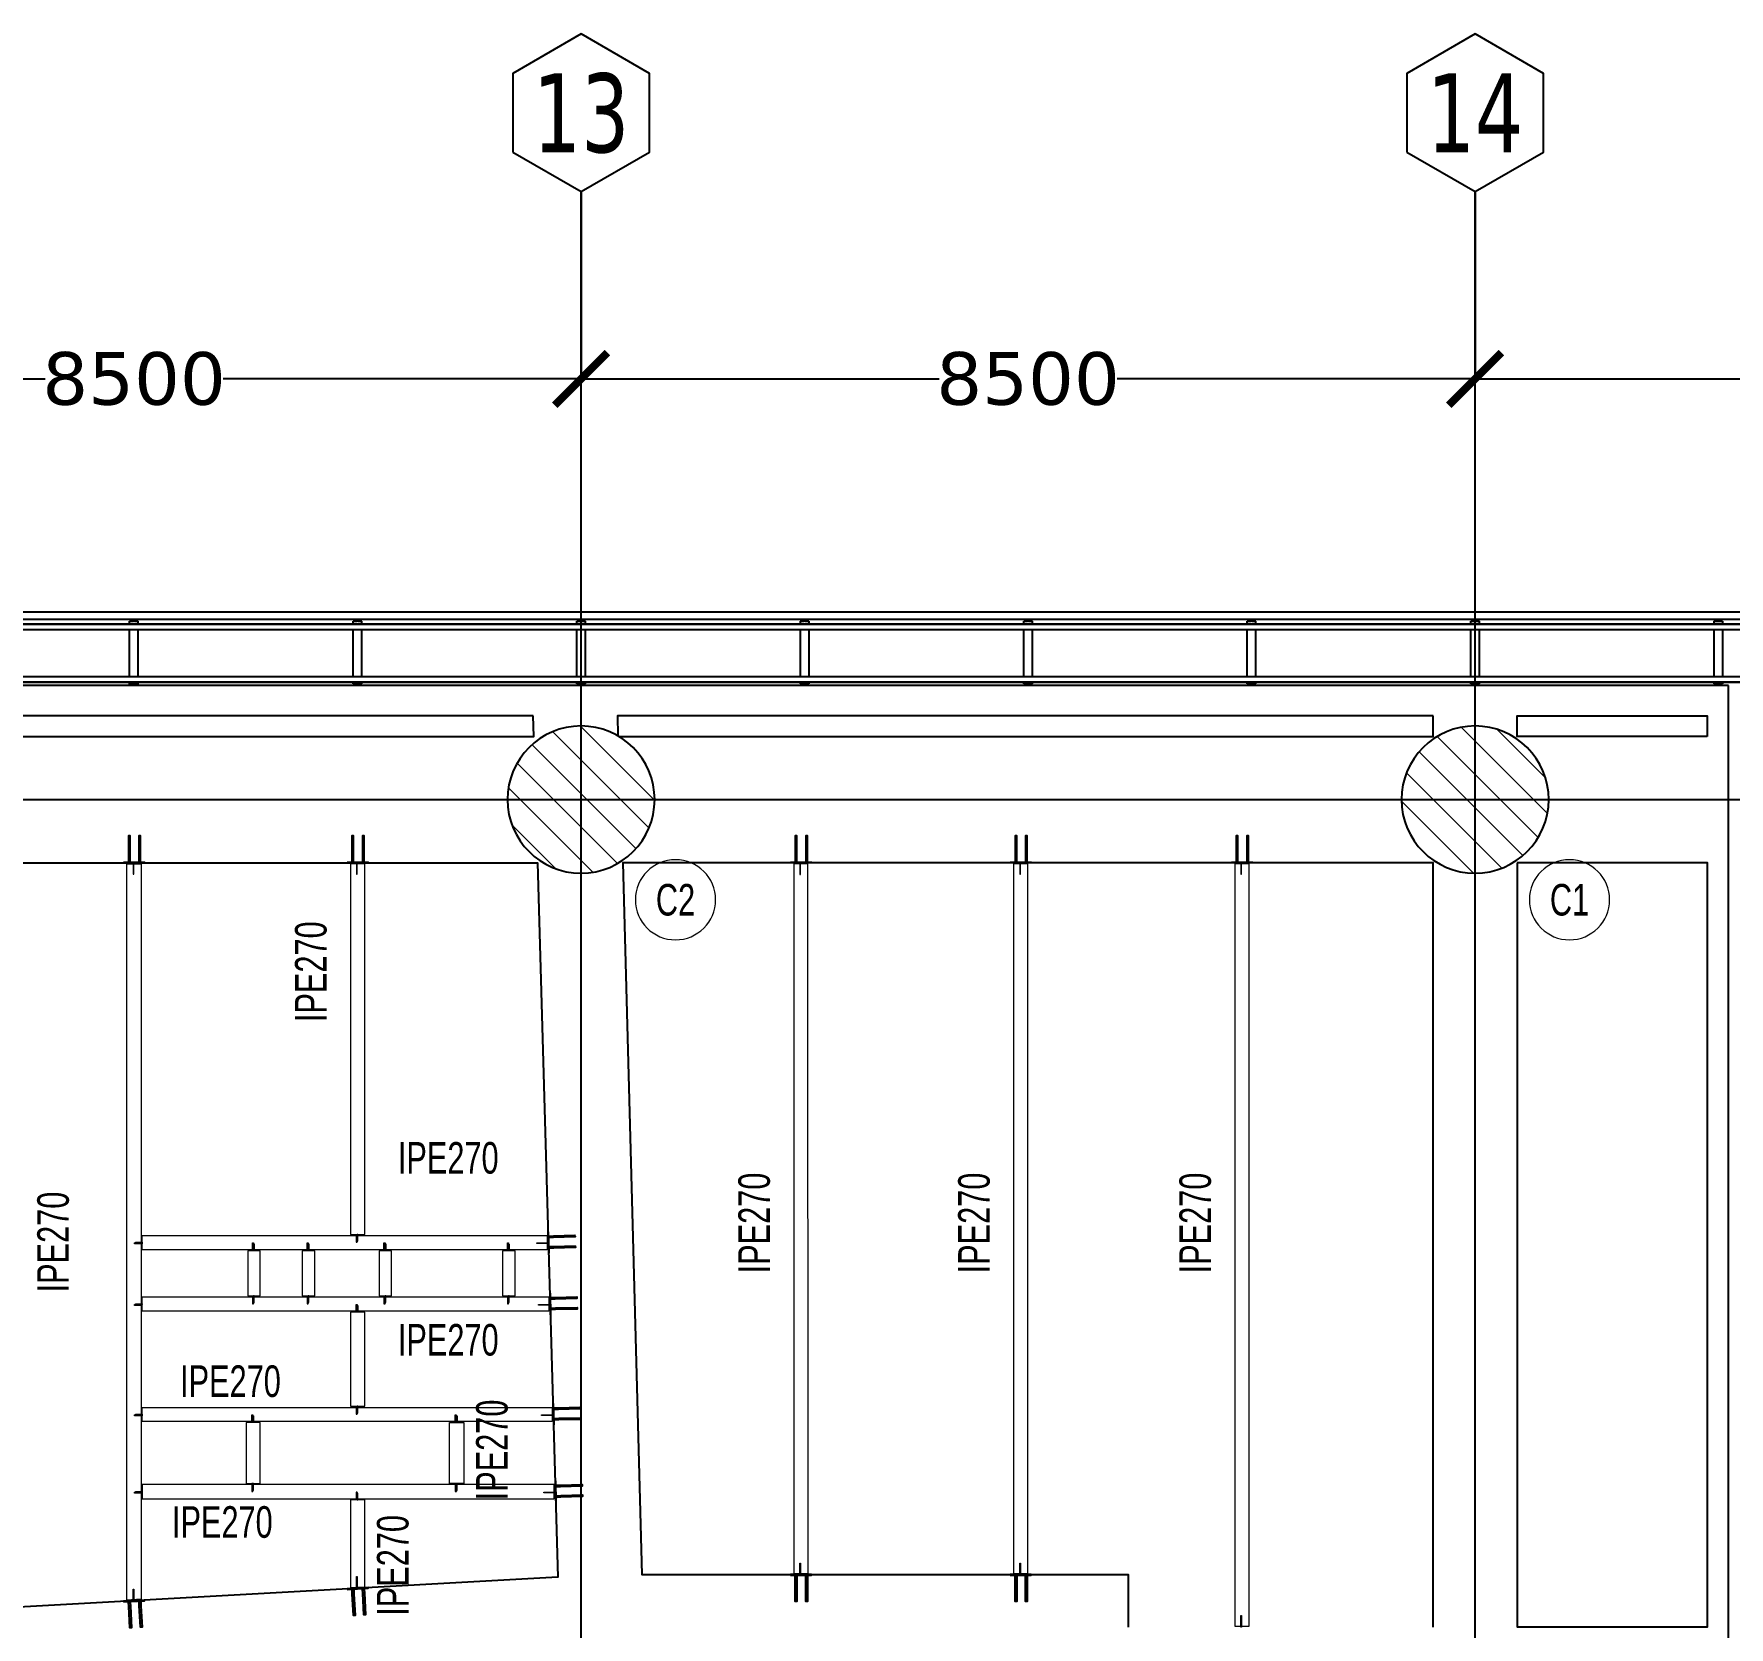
# Model space of a CAD drawing. Header units: millimetres. Extents: x -6598 to 74598, y -11659 to 33736.
# Drawn here: x 45798 to 61915, y 17631 to 32781 of the extents above; entities that cross this region are included whole.
import ezdxf
from ezdxf.enums import TextEntityAlignment as Align

# ---------------------------------------------------------------- set-up
doc = ezdxf.new("R2010")
doc.units = ezdxf.units.MM
for name, color, linetype, lineweight in [('0-1', 250, 'Continuous', 5), ('E_B_PLACA-1', 10, 'Continuous', 25), ('E_B_PLACA-2', 31, 'Continuous', 25), ('E_COLUMNAS', 1, 'Continuous', 18), ('E_COLUMNAS-2', 1, 'Continuous', 25), ('E_COLUMNAS-3', 1, 'Continuous', 35), ('E_TEXTO', 3, 'Continuous', 9), ('E_VIGAS-1', 31, 'Continuous', 25), ('E_VIGAS-2', 10, 'Continuous', 25), ('HCB-VIGAS', 4, 'Continuous', 15)]:
    doc.layers.add(name, color=color, linetype=linetype, lineweight=lineweight)
for name, color, linetype in [('COTAS', 8, 'Continuous'), ('HCB-EJES', 1, 'Continuous'), ('HCB-PLATINAS', 5, 'Continuous'), ('HCB-ROTULOS', 2, 'Continuous')]:
    doc.layers.add(name, color=color, linetype=linetype)
doc.styles.add('Arial Narrow', font='', dxfattribs={"width": 0.85, "height": 0.3})
doc.styles.add('Arial Narrow_1', font='', dxfattribs={"width": 0.85, "height": 0.3})
doc.styles.add('ROMANT', font='romant.shx', dxfattribs={"width": 0.8})
doc.styles.add('VERDANA', font='verdana.ttf')
doc.styles.get('Arial Narrow').set_extended_font_data('Arial Narrow')
doc.styles.get('Arial Narrow_1').set_extended_font_data('Arial Narrow')
doc.dimstyles.new('1.125', dxfattribs={"dimscale": 0, "dimtxt": 500, "dimasz": 500, "dimexe": 4, "dimexo": 4, "dimgap": 15, "dimtad": 0, "dimdec": 0, "dimzin": 4, "dimdsep": 46, "dimtxsty": 'ROMANT', "dimblk": 'ARCHTICK', "dimcen": -10, "dimclrd": 256, "dimclrt": 3, "dimadec": 0, "dimazin": 0, "dimtfac": 1, "dimtdec": 0, "dimtix": 1, "dimtmove": 0, "dimatfit": 0, "dimldrblk": 'OBLIQUE', "dimfxl": 0.05, "dimtolj": 1, "dimtzin": 0, "dimarcsym": 0})

# ---------------------------------------------------------------- blocks, each defined once
blk = doc.blocks.new('EST_SFM_VIGA-METALICA-SECCION-C - EST_SFM_VIGA-METALICA-UPN160-1606674-_34_00m_N_E_-NIVEL-9 DOC')
at = {"layer": 'E_VIGAS-1'}
for p, q in [((30.113, 0.018), (-30.274, 0.018)), ((-30.269, -0.047), (30.107, -0.047))]:
    blk.add_line(p, q, dxfattribs=at)
blk = doc.blocks.new('EST_SFM_VIGA-METALICA-SECCION-C - EST_SFM_VIGA-METALICA-UPN100-1526554-_34_00m_N_E_-NIVEL-9 DOC')
at = {"layer": 'E_VIGAS-2'}
for p, q in [((34.942, 0.018), (-34.929, 0.018)), ((-34.929, -0.032), (34.942, -0.032))]:
    blk.add_line(p, q, dxfattribs=at)
blk = doc.blocks.new('EST_SFM_VIGA-METALICA-SECCION-C - EST_SFM_VIGA-METALICA-UPN100-1526616-_34_00m_N_E_-NIVEL-9 DOC')
at = {"layer": 'E_VIGAS-2'}
for p, q in [((34.044, 0.032), (-34.827, 0.032)), ((-34.827, -0.018), (34.044, -0.018))]:
    blk.add_line(p, q, dxfattribs=at)
blk = doc.blocks.new('DCTIB_CNI_EST_MOD-1A-FAC_0001_rvt-1-_34_00m_N_E_-NIVEL-9 DOC')
at = {"layer": 'E_B_PLACA-1'}
for p, q in [((-75.147, 167.83), (-5.177, 167.83)), ((-5.727, 167.28), (-74.597, 167.28))]:
    blk.add_line(p, q, dxfattribs=at)
at = {"layer": 'E_B_PLACA-2'}
for p, q in [((-5.177, 167.83), (-75.147, 167.83)), ((-74.597, 167.28), (-5.727, 167.28))]:
    blk.add_line(p, q, dxfattribs=at)
at = {"layer": 'E_VIGAS-1'}
for p, q in [((-27.454, 167.859), (-27.426, 167.859)), ((-27.454, 167.858), (-27.454, 167.859)), ((-27.372, 167.858), (-27.454, 167.858)), ((-27.454, 167.83), (-27.454, 167.858)), ((-27.415, 167.864), (-27.415, 167.878)), ((-27.415, 167.859), (-27.415, 167.864)), ((-27.41, 167.878), (-27.41, 167.864)), ((-27.41, 167.864), (-27.41, 167.859)), ((-27.399, 167.859), (-27.372, 167.859)), ((-27.372, 167.859), (-27.372, 167.858)), ((-27.372, 167.83), (-27.372, 167.858)), ((-25.328, 167.859), (-25.3, 167.859)), ((-25.328, 167.858), (-25.328, 167.859)), ((-25.246, 167.858), (-25.328, 167.858)), ((-25.328, 167.83), (-25.328, 167.858)), ((-25.29, 167.864), (-25.29, 167.878)), ((-25.29, 167.859), (-25.29, 167.864)), ((-25.285, 167.878), (-25.285, 167.864)), ((-25.285, 167.864), (-25.285, 167.859)), ((-25.274, 167.859), (-25.246, 167.859)), ((-25.246, 167.859), (-25.246, 167.858)), ((-25.246, 167.83), (-25.246, 167.858)), ((-23.203, 167.859), (-23.175, 167.859)), ((-23.203, 167.858), (-23.203, 167.859)), ((-23.121, 167.858), (-23.203, 167.858)), ((-23.203, 167.83), (-23.203, 167.858)), ((-23.164, 167.864), (-23.164, 167.878)), ((-23.164, 167.859), (-23.164, 167.864)), ((-23.159, 167.878), (-23.159, 167.864)), ((-23.159, 167.864), (-23.159, 167.859)), ((-23.149, 167.859), (-23.121, 167.859)), ((-23.121, 167.859), (-23.121, 167.858)), ((-23.121, 167.83), (-23.121, 167.858)), ((-21.078, 167.858), (-21.078, 167.859)), ((-21.078, 167.859), (-21.05, 167.859)), ((-20.996, 167.858), (-21.078, 167.858)), ((-21.078, 167.858), (-21.078, 167.83)), ((-21.04, 167.864), (-21.04, 167.878)), ((-21.04, 167.859), (-21.04, 167.864)), ((-21.035, 167.878), (-21.035, 167.864)), ((-21.035, 167.864), (-21.035, 167.859)), ((-21.024, 167.859), (-20.996, 167.859)), ((-20.996, 167.859), (-20.996, 167.858)), ((-20.996, 167.858), (-20.996, 167.83)), ((-18.953, 167.859), (-18.925, 167.859)), ((-18.953, 167.858), (-18.953, 167.859)), ((-18.871, 167.858), (-18.953, 167.858)), ((-18.953, 167.83), (-18.953, 167.858)), ((-18.915, 167.864), (-18.915, 167.878)), ((-18.915, 167.859), (-18.915, 167.864)), ((-18.91, 167.878), (-18.91, 167.864)), ((-18.91, 167.864), (-18.91, 167.859)), ((-18.899, 167.859), (-18.871, 167.859)), ((-18.871, 167.859), (-18.871, 167.858)), ((-18.871, 167.83), (-18.871, 167.858)), ((-16.828, 167.859), (-16.8, 167.859)), ((-16.828, 167.858), (-16.828, 167.859)), ((-16.746, 167.858), (-16.828, 167.858)), ((-16.828, 167.83), (-16.828, 167.858)), ((-16.79, 167.864), (-16.79, 167.878)), ((-16.79, 167.859), (-16.79, 167.864)), ((-16.785, 167.878), (-16.785, 167.864)), ((-16.785, 167.864), (-16.785, 167.859)), ((-16.774, 167.859), (-16.746, 167.859)), ((-16.746, 167.859), (-16.746, 167.858)), ((-16.746, 167.83), (-16.746, 167.858)), ((-14.703, 167.859), (-14.675, 167.859)), ((-14.703, 167.858), (-14.703, 167.859)), ((-14.703, 167.858), (-14.621, 167.858)), ((-14.621, 167.858), (-14.703, 167.858)), ((-14.703, 167.83), (-14.703, 167.858)), ((-14.665, 167.864), (-14.665, 167.878)), ((-14.665, 167.859), (-14.665, 167.864)), ((-14.66, 167.878), (-14.66, 167.864)), ((-14.66, 167.864), (-14.66, 167.859)), ((-14.649, 167.859), (-14.621, 167.859)), ((-14.621, 167.859), (-14.621, 167.858)), ((-14.621, 167.83), (-14.621, 167.858)), ((-12.393, 167.858), (-12.393, 167.859)), ((-12.393, 167.859), (-12.365, 167.859)), ((-12.393, 167.858), (-12.311, 167.858)), ((-12.311, 167.858), (-12.393, 167.858)), ((-12.393, 167.858), (-12.393, 167.83)), ((-12.355, 167.864), (-12.355, 167.878)), ((-12.355, 167.859), (-12.355, 167.864)), ((-12.35, 167.878), (-12.35, 167.864)), ((-12.35, 167.864), (-12.35, 167.859)), ((-12.339, 167.859), (-12.311, 167.859)), ((-12.311, 167.859), (-12.311, 167.858)), ((-12.311, 167.858), (-12.311, 167.83)), ((-27.454, 167.26), (-27.454, 167.28)), ((-27.372, 167.26), (-27.454, 167.26)), ((-27.372, 167.26), (-27.372, 167.28)), ((-25.328, 167.263), (-25.328, 167.28)), ((-25.246, 167.263), (-25.328, 167.263)), ((-25.246, 167.263), (-25.246, 167.28)), ((-23.203, 167.263), (-23.203, 167.28)), ((-23.121, 167.263), (-23.203, 167.263)), ((-23.121, 167.263), (-23.121, 167.28)), ((-21.078, 167.28), (-21.078, 167.263)), ((-20.996, 167.263), (-21.078, 167.263)), ((-20.996, 167.28), (-20.996, 167.263)), ((-18.953, 167.263), (-18.953, 167.28)), ((-18.871, 167.263), (-18.953, 167.263)), ((-18.871, 167.263), (-18.871, 167.28)), ((-16.828, 167.263), (-16.828, 167.28)), ((-16.746, 167.263), (-16.828, 167.263)), ((-16.746, 167.263), (-16.746, 167.28)), ((-14.703, 167.263), (-14.703, 167.28)), ((-14.621, 167.263), (-14.703, 167.263)), ((-14.621, 167.263), (-14.621, 167.28)), ((-12.393, 167.28), (-12.393, 167.263)), ((-12.311, 167.263), (-12.393, 167.263)), ((-12.311, 167.28), (-12.311, 167.263))]:
    blk.add_line(p, q, dxfattribs=at)
for points, knots in [([(-27.415, 167.864), (-27.415, 167.863), (-27.415, 167.862), (-27.417, 167.86), (-27.419, 167.86), (-27.42, 167.859), (-27.421, 167.859), (-27.423, 167.859), (-27.424, 167.859), (-27.426, 167.859)], [0, 0, 0, 0, 0.285714, 0.428571, 0.571429, 0.678571, 0.732143, 0.785714, 1, 1, 1, 1]), ([(-27.426, 167.859), (-27.425, 167.859), (-27.423, 167.859), (-27.421, 167.859), (-27.419, 167.86), (-27.417, 167.86), (-27.415, 167.862), (-27.415, 167.863), (-27.415, 167.864)], [0, 0, 0, 0, 0.142857, 0.285714, 0.428571, 0.571429, 0.785714, 1, 1, 1, 1]), ([(-27.41, 167.864), (-27.41, 167.863), (-27.41, 167.862), (-27.408, 167.86), (-27.407, 167.86), (-27.405, 167.859), (-27.404, 167.859), (-27.402, 167.859), (-27.401, 167.859), (-27.399, 167.859)], [0, 0, 0, 0, 0.285714, 0.428571, 0.571429, 0.678571, 0.732143, 0.785714, 1, 1, 1, 1]), ([(-27.399, 167.859), (-27.4, 167.859), (-27.402, 167.859), (-27.404, 167.859), (-27.406, 167.86), (-27.408, 167.86), (-27.41, 167.862), (-27.41, 167.863), (-27.41, 167.864)], [0, 0, 0, 0, 0.142857, 0.285714, 0.428571, 0.571429, 0.785714, 1, 1, 1, 1]), ([(-25.29, 167.864), (-25.29, 167.863), (-25.29, 167.862), (-25.292, 167.86), (-25.293, 167.86), (-25.295, 167.859), (-25.296, 167.859), (-25.297, 167.859), (-25.299, 167.859), (-25.3, 167.859)], [0, 0, 0, 0, 0.285714, 0.428571, 0.571429, 0.678571, 0.732143, 0.785714, 1, 1, 1, 1]), ([(-25.3, 167.859), (-25.299, 167.859), (-25.298, 167.859), (-25.295, 167.859), (-25.293, 167.86), (-25.291, 167.86), (-25.29, 167.862), (-25.29, 167.863), (-25.29, 167.864)], [0, 0, 0, 0, 0.142857, 0.285714, 0.428571, 0.571429, 0.785714, 1, 1, 1, 1]), ([(-25.285, 167.864), (-25.285, 167.863), (-25.284, 167.862), (-25.283, 167.86), (-25.281, 167.86), (-25.28, 167.859), (-25.279, 167.859), (-25.277, 167.859), (-25.275, 167.859), (-25.274, 167.859)], [0, 0, 0, 0, 0.285714, 0.428571, 0.571429, 0.678571, 0.732143, 0.785714, 1, 1, 1, 1]), ([(-25.274, 167.859), (-25.275, 167.859), (-25.276, 167.859), (-25.279, 167.859), (-25.281, 167.86), (-25.283, 167.86), (-25.284, 167.862), (-25.285, 167.863), (-25.285, 167.864)], [0, 0, 0, 0, 0.142857, 0.285714, 0.428571, 0.571429, 0.785714, 1, 1, 1, 1]), ([(-23.164, 167.864), (-23.164, 167.863), (-23.165, 167.862), (-23.166, 167.86), (-23.168, 167.86), (-23.169, 167.859), (-23.17, 167.859), (-23.172, 167.859), (-23.174, 167.859), (-23.175, 167.859)], [0, 0, 0, 0, 0.285714, 0.428571, 0.571429, 0.678571, 0.732143, 0.785714, 1, 1, 1, 1]), ([(-23.175, 167.859), (-23.174, 167.859), (-23.173, 167.859), (-23.17, 167.859), (-23.168, 167.86), (-23.166, 167.86), (-23.165, 167.862), (-23.164, 167.863), (-23.164, 167.864)], [0, 0, 0, 0, 0.142857, 0.285714, 0.428571, 0.571429, 0.785714, 1, 1, 1, 1]), ([(-23.159, 167.864), (-23.159, 167.863), (-23.159, 167.862), (-23.157, 167.86), (-23.156, 167.86), (-23.154, 167.859), (-23.153, 167.859), (-23.152, 167.859), (-23.15, 167.859), (-23.149, 167.859)], [0, 0, 0, 0, 0.285714, 0.428571, 0.571429, 0.678571, 0.732143, 0.785714, 1, 1, 1, 1]), ([(-23.149, 167.859), (-23.15, 167.859), (-23.151, 167.859), (-23.154, 167.859), (-23.156, 167.86), (-23.158, 167.86), (-23.159, 167.862), (-23.159, 167.863), (-23.159, 167.864)], [0, 0, 0, 0, 0.142857, 0.285714, 0.428571, 0.571429, 0.785714, 1, 1, 1, 1]), ([(-21.05, 167.859), (-21.049, 167.859), (-21.048, 167.859), (-21.045, 167.859), (-21.043, 167.86), (-21.041, 167.86), (-21.04, 167.862), (-21.04, 167.863), (-21.04, 167.864)], [0, 0, 0, 0, 0.142857, 0.285714, 0.428571, 0.571429, 0.785714, 1, 1, 1, 1]), ([(-21.04, 167.864), (-21.04, 167.863), (-21.04, 167.862), (-21.042, 167.86), (-21.043, 167.86), (-21.045, 167.859), (-21.046, 167.859), (-21.047, 167.859), (-21.049, 167.859), (-21.05, 167.859)], [0, 0, 0, 0, 0.285714, 0.428571, 0.571429, 0.678571, 0.732143, 0.785714, 1, 1, 1, 1]), ([(-21.024, 167.859), (-21.025, 167.859), (-21.026, 167.859), (-21.029, 167.859), (-21.031, 167.86), (-21.033, 167.86), (-21.034, 167.862), (-21.035, 167.863), (-21.035, 167.864)], [0, 0, 0, 0, 0.142857, 0.285714, 0.428571, 0.571429, 0.785714, 1, 1, 1, 1]), ([(-21.035, 167.864), (-21.035, 167.863), (-21.034, 167.862), (-21.033, 167.86), (-21.031, 167.86), (-21.03, 167.859), (-21.029, 167.859), (-21.027, 167.859), (-21.025, 167.859), (-21.024, 167.859)], [0, 0, 0, 0, 0.285714, 0.428571, 0.571429, 0.678571, 0.732143, 0.785714, 1, 1, 1, 1]), ([(-18.915, 167.864), (-18.915, 167.863), (-18.915, 167.862), (-18.917, 167.86), (-18.918, 167.86), (-18.92, 167.859), (-18.921, 167.859), (-18.922, 167.859), (-18.924, 167.859), (-18.925, 167.859)], [0, 0, 0, 0, 0.285714, 0.428571, 0.571429, 0.678571, 0.732143, 0.785714, 1, 1, 1, 1]), ([(-18.925, 167.859), (-18.924, 167.859), (-18.923, 167.859), (-18.92, 167.859), (-18.918, 167.86), (-18.916, 167.86), (-18.915, 167.862), (-18.915, 167.863), (-18.915, 167.864)], [0, 0, 0, 0, 0.142857, 0.285714, 0.428571, 0.571429, 0.785714, 1, 1, 1, 1]), ([(-18.91, 167.864), (-18.91, 167.863), (-18.909, 167.862), (-18.908, 167.86), (-18.906, 167.86), (-18.905, 167.859), (-18.904, 167.859), (-18.902, 167.859), (-18.9, 167.859), (-18.899, 167.859)], [0, 0, 0, 0, 0.285714, 0.428571, 0.571429, 0.678571, 0.732143, 0.785714, 1, 1, 1, 1]), ([(-18.899, 167.859), (-18.9, 167.859), (-18.901, 167.859), (-18.904, 167.859), (-18.906, 167.86), (-18.908, 167.86), (-18.909, 167.862), (-18.91, 167.863), (-18.91, 167.864)], [0, 0, 0, 0, 0.142857, 0.285714, 0.428571, 0.571429, 0.785714, 1, 1, 1, 1]), ([(-16.79, 167.864), (-16.79, 167.863), (-16.79, 167.862), (-16.792, 167.86), (-16.793, 167.86), (-16.795, 167.859), (-16.796, 167.859), (-16.797, 167.859), (-16.799, 167.859), (-16.8, 167.859)], [0, 0, 0, 0, 0.285714, 0.428571, 0.571429, 0.678571, 0.732143, 0.785714, 1, 1, 1, 1]), ([(-16.8, 167.859), (-16.799, 167.859), (-16.798, 167.859), (-16.795, 167.859), (-16.793, 167.86), (-16.791, 167.86), (-16.79, 167.862), (-16.79, 167.863), (-16.79, 167.864)], [0, 0, 0, 0, 0.142857, 0.285714, 0.428571, 0.571429, 0.785714, 1, 1, 1, 1]), ([(-16.785, 167.864), (-16.785, 167.863), (-16.784, 167.862), (-16.783, 167.86), (-16.781, 167.86), (-16.78, 167.859), (-16.779, 167.859), (-16.777, 167.859), (-16.775, 167.859), (-16.774, 167.859)], [0, 0, 0, 0, 0.285714, 0.428571, 0.571429, 0.678571, 0.732143, 0.785714, 1, 1, 1, 1]), ([(-16.774, 167.859), (-16.775, 167.859), (-16.776, 167.859), (-16.779, 167.859), (-16.781, 167.86), (-16.783, 167.86), (-16.784, 167.862), (-16.785, 167.863), (-16.785, 167.864)], [0, 0, 0, 0, 0.142857, 0.285714, 0.428571, 0.571429, 0.785714, 1, 1, 1, 1]), ([(-14.665, 167.864), (-14.665, 167.863), (-14.665, 167.862), (-14.667, 167.86), (-14.668, 167.86), (-14.67, 167.859), (-14.671, 167.859), (-14.672, 167.859), (-14.674, 167.859), (-14.675, 167.859)], [0, 0, 0, 0, 0.285714, 0.428571, 0.571429, 0.678571, 0.732143, 0.785714, 1, 1, 1, 1]), ([(-14.675, 167.859), (-14.674, 167.859), (-14.673, 167.859), (-14.67, 167.859), (-14.668, 167.86), (-14.666, 167.86), (-14.665, 167.862), (-14.665, 167.863), (-14.665, 167.864)], [0, 0, 0, 0, 0.142857, 0.285714, 0.428571, 0.571429, 0.785714, 1, 1, 1, 1]), ([(-14.66, 167.864), (-14.66, 167.863), (-14.659, 167.862), (-14.658, 167.86), (-14.656, 167.86), (-14.655, 167.859), (-14.654, 167.859), (-14.652, 167.859), (-14.65, 167.859), (-14.649, 167.859)], [0, 0, 0, 0, 0.285714, 0.428571, 0.571429, 0.678571, 0.732143, 0.785714, 1, 1, 1, 1]), ([(-14.649, 167.859), (-14.65, 167.859), (-14.651, 167.859), (-14.654, 167.859), (-14.656, 167.86), (-14.658, 167.86), (-14.659, 167.862), (-14.66, 167.863), (-14.66, 167.864)], [0, 0, 0, 0, 0.142857, 0.285714, 0.428571, 0.571429, 0.785714, 1, 1, 1, 1]), ([(-12.365, 167.859), (-12.364, 167.859), (-12.363, 167.859), (-12.36, 167.859), (-12.358, 167.86), (-12.356, 167.86), (-12.355, 167.862), (-12.355, 167.863), (-12.355, 167.864)], [0, 0, 0, 0, 0.142857, 0.285714, 0.428571, 0.571429, 0.785714, 1, 1, 1, 1]), ([(-12.355, 167.864), (-12.355, 167.863), (-12.355, 167.862), (-12.357, 167.86), (-12.358, 167.86), (-12.36, 167.859), (-12.361, 167.859), (-12.362, 167.859), (-12.364, 167.859), (-12.365, 167.859)], [0, 0, 0, 0, 0.285714, 0.428571, 0.571429, 0.678571, 0.732143, 0.785714, 1, 1, 1, 1]), ([(-12.339, 167.859), (-12.34, 167.859), (-12.341, 167.859), (-12.344, 167.859), (-12.346, 167.86), (-12.348, 167.86), (-12.349, 167.862), (-12.35, 167.863), (-12.35, 167.864)], [0, 0, 0, 0, 0.142857, 0.285714, 0.428571, 0.571429, 0.785714, 1, 1, 1, 1]), ([(-12.35, 167.864), (-12.35, 167.863), (-12.349, 167.862), (-12.348, 167.86), (-12.346, 167.86), (-12.345, 167.859), (-12.344, 167.859), (-12.342, 167.859), (-12.34, 167.859), (-12.339, 167.859)], [0, 0, 0, 0, 0.285714, 0.428571, 0.571429, 0.678571, 0.732143, 0.785714, 1, 1, 1, 1])]:
    blk.add_open_spline(points, degree=3, knots=knots, dxfattribs=at)
at = {"layer": 'E_VIGAS-2'}
for p, q in [((-27.454, 167.33), (-27.454, 167.78)), ((-27.372, 167.33), (-27.372, 167.78)), ((-25.328, 167.33), (-25.328, 167.78)), ((-25.246, 167.33), (-25.246, 167.78)), ((-23.203, 167.33), (-23.203, 167.78)), ((-23.121, 167.33), (-23.121, 167.78)), ((-21.078, 167.78), (-21.078, 167.33)), ((-20.996, 167.78), (-20.996, 167.33)), ((-18.953, 167.33), (-18.953, 167.78)), ((-18.871, 167.33), (-18.871, 167.78)), ((-16.828, 167.33), (-16.828, 167.78)), ((-16.746, 167.33), (-16.746, 167.78)), ((-14.703, 167.33), (-14.703, 167.78)), ((-14.621, 167.33), (-14.621, 167.78)), ((-12.393, 167.78), (-12.393, 167.33)), ((-12.311, 167.78), (-12.311, 167.33))]:
    blk.add_line(p, q, dxfattribs=at)
at = {"layer": 'E_VIGAS-1'}
for name, p in [('EST_SFM_VIGA-METALICA-SECCION-C - EST_SFM_VIGA-METALICA-UPN160-1606674-_34_00m_N_E_-NIVEL-9 DOC', (-40.084, 167.925)), ('EST_SFM_VIGA-METALICA-SECCION-C - EST_SFM_VIGA-METALICA-UPN100-1526554-_34_00m_N_E_-NIVEL-9 DOC', (-40.169, 167.812)), ('EST_SFM_VIGA-METALICA-SECCION-C - EST_SFM_VIGA-METALICA-UPN100-1526616-_34_00m_N_E_-NIVEL-9 DOC', (-39.77, 167.298))]:
    blk.add_blockref(name, p, dxfattribs=at)
blk = doc.blocks.new('EST_SCM_COLUMNA-SECCION-CIRCULAR - EST_SCM_COLUMNA-CONCRETO-CIRCULAR_Ø_140cm-V19-_34_00m_N_E_-NIVEL-9 DOC')
at = {"layer": 'E_COLUMNAS'}
h = blk.add_hatch(dxfattribs=at)
h.set_pattern_fill('FP_19', color=256, style=0, pattern_type=2)
h.set_pattern_definition([(135, (23.162, -166.162), (-0.15909903, -0.15909903), [])])
h.paths.add_polyline_path([(0, -0.7), (0, -0.7), (0.091, -0.694), (0.181, -0.676), (0.279, -0.641), (0.359, -0.6), (0.426, -0.555), (0.501, -0.488), (0.56, -0.419), (0.609, -0.344), (0.648, -0.263), (0.677, -0.177), (0.694, -0.084), (0.7, 0.001), (0.694, 0.091), (0.676, 0.181), (0.647, 0.268), (0.606, 0.35), (0.555, 0.426), (0.495, 0.495), (0.426, 0.555), (0.346, 0.608), (0.268, 0.647), (0.181, 0.676), (0.091, 0.694), (0, 0.7), (-0.091, 0.694), (-0.185, 0.675), (-0.277, 0.642), (-0.359, 0.6), (-0.434, 0.549), (-0.501, 0.488), (-0.56, 0.419), (-0.609, 0.344), (-0.648, 0.263), (-0.677, 0.177), (-0.694, 0.088), (-0.7, 0), (-0.694, -0.091), (-0.676, -0.181), (-0.647, -0.268), (-0.606, -0.35), (-0.552, -0.43), (-0.495, -0.495), (-0.426, -0.555), (-0.35, -0.606), (-0.268, -0.647), (-0.181, -0.676), (-0.084, -0.694), (0, -0.7)])
at = {"layer": 'E_COLUMNAS-2'}
for start, end in [(0, 180), (180, 0)]:
    blk.add_arc((0, 0), 0.7, start, end, dxfattribs=at)
blk = doc.blocks.new('EST_SCM_COLUMNA-SECCION-CIRCULAR - EST_SCM_COLUMNA-CONCRETO-CIRCULAR_Ø_140cm-V20-_34_00m_N_E_-NIVEL-9 DOC')
at = {"layer": 'E_COLUMNAS'}
h = blk.add_hatch(dxfattribs=at)
h.set_pattern_fill('FP_20', color=256, style=0, pattern_type=2)
h.set_pattern_definition([(135, (14.662, -166.162), (-0.15909903, -0.15909903), [])])
h.paths.add_polyline_path([(0, -0.7), (0.091, -0.694), (0.181, -0.676), (0.268, -0.647), (0.359, -0.6), (0.426, -0.555), (0.495, -0.495), (0.555, -0.426), (0.606, -0.35), (0.65, -0.258), (0.678, -0.174), (0.694, -0.084), (0.7, 0.001), (0.694, 0.091), (0.676, 0.181), (0.647, 0.268), (0.606, 0.35), (0.555, 0.426), (0.495, 0.495), (0.426, 0.555), (0.35, 0.606), (0.268, 0.647), (0.169, 0.679), (0.078, 0.695), (-0.003, 0.7), (-0.091, 0.694), (-0.183, 0.675), (-0.268, 0.647), (-0.359, 0.6), (-0.434, 0.549), (-0.501, 0.488), (-0.559, 0.42), (-0.609, 0.345), (-0.65, 0.258), (-0.678, 0.174), (-0.694, 0.084), (-0.7, 0), (-0.693, -0.096), (-0.672, -0.192), (-0.647, -0.268), (-0.606, -0.35), (-0.555, -0.426), (-0.495, -0.495), (-0.426, -0.555), (-0.35, -0.606), (-0.268, -0.647), (-0.168, -0.679), (-0.078, -0.695), (-0.003, -0.7)])
at = {"layer": 'E_COLUMNAS-2'}
for start, end in [(0, 180), (180, 0)]:
    blk.add_arc((0, 0), 0.7, start, end, dxfattribs=at)
blk = doc.blocks.new('_ArchTick')
at = {"color": 0, "linetype": 'ByBlock', "const_width": 0.15}
blk.add_lwpolyline([(-0.5, -0.5), (0.5, 0.5)], dxfattribs=at)
blk = doc.blocks.new('*D461')
at = {"layer": 'COTAS', "color": 0, "lineweight": -2, "transparency": 16777216}
for p, q in [((42500, 31277), (42500, 29496)), ((51000, 31277), (51000, 29496))]:
    blk.add_line(p, q, dxfattribs=at)
at = {"layer": 'COTAS', "lineweight": -2, "transparency": 16777216}
for p, q in [((42500, 29500), (45904, 29500)), ((51000, 29500), (47596, 29500))]:
    blk.add_line(p, q, dxfattribs=at)
at = {"layer": 'Defpoints', "color": 0, "transparency": 16777216}
for p in [(42500, 31281), (51000, 31281), (42500, 29500)]:
    blk.add_point(p, dxfattribs=at)
at = {"layer": 'COTAS', "lineweight": -2, "transparency": 16777216, "xscale": 500, "yscale": 500, "zscale": 500, "rotation": 180}
blk.add_blockref('_ArchTick', (42500, 29500), dxfattribs=at)
at = {"layer": 'COTAS', "lineweight": -2, "transparency": 16777216, "xscale": 500, "yscale": 500, "zscale": 500}
blk.add_blockref('_ArchTick', (51000, 29500), dxfattribs=at)
at = {"layer": 'COTAS', "color": 3, "transparency": 16777216, "insert": (46750, 29500), "char_height": 500, "attachment_point": 5, "style": 'VERDANA'}
blk.add_mtext('\\A1;8500', dxfattribs=at)
blk = doc.blocks.new('_Oblique')
at = {"color": 0, "linetype": 'ByBlock', "lineweight": -2}
blk.add_line((-0.5, -0.5), (0.5, 0.5), dxfattribs=at)
blk = doc.blocks.new('*D462')
at = {"layer": 'COTAS', "color": 0, "lineweight": -2, "transparency": 16777216}
for p, q in [((51000, 31277), (51000, 29496)), ((59500, 31277), (59500, 29496))]:
    blk.add_line(p, q, dxfattribs=at)
at = {"layer": 'COTAS', "lineweight": -2, "transparency": 16777216}
for p, q in [((51000, 29500), (54404, 29500)), ((59500, 29500), (56096, 29500))]:
    blk.add_line(p, q, dxfattribs=at)
at = {"layer": 'Defpoints', "color": 0, "transparency": 16777216}
for p in [(51000, 31281), (59500, 31281), (51000, 29500)]:
    blk.add_point(p, dxfattribs=at)
at = {"layer": 'COTAS', "lineweight": -2, "transparency": 16777216, "xscale": 500, "yscale": 500, "zscale": 500, "rotation": 180}
blk.add_blockref('_ArchTick', (51000, 29500), dxfattribs=at)
at = {"layer": 'COTAS', "lineweight": -2, "transparency": 16777216, "xscale": 500, "yscale": 500, "zscale": 500}
blk.add_blockref('_ArchTick', (59500, 29500), dxfattribs=at)
at = {"layer": 'COTAS', "color": 3, "transparency": 16777216, "insert": (55250, 29500), "char_height": 500, "attachment_point": 5, "style": 'VERDANA'}
blk.add_mtext('\\A1;8500', dxfattribs=at)
blk = doc.blocks.new('*D463')
at = {"layer": 'COTAS', "color": 0, "lineweight": -2, "transparency": 16777216}
for p, q in [((59500, 31277), (59500, 29496)), ((68000, 31277), (68000, 29496))]:
    blk.add_line(p, q, dxfattribs=at)
at = {"layer": 'COTAS', "lineweight": -2, "transparency": 16777216}
for p, q in [((59500, 29500), (62904, 29500)), ((68000, 29500), (64596, 29500))]:
    blk.add_line(p, q, dxfattribs=at)
at = {"layer": 'Defpoints', "color": 0, "transparency": 16777216}
for p in [(59500, 31281), (68000, 31281), (68000, 29500)]:
    blk.add_point(p, dxfattribs=at)
at = {"layer": 'COTAS', "lineweight": -2, "transparency": 16777216, "xscale": 500, "yscale": 500, "zscale": 500, "rotation": 180}
blk.add_blockref('_ArchTick', (59500, 29500), dxfattribs=at)
at = {"layer": 'COTAS', "lineweight": -2, "transparency": 16777216, "xscale": 500, "yscale": 500, "zscale": 500}
blk.add_blockref('_ArchTick', (68000, 29500), dxfattribs=at)
at = {"layer": 'COTAS', "color": 3, "transparency": 16777216, "insert": (63750, 29500), "char_height": 500, "attachment_point": 5, "style": 'VERDANA'}
blk.add_mtext('\\A1;8500', dxfattribs=at)
blk = doc.blocks.new('CNI_TAG COLUMNAS CONCRETO MARCA - CNI_COLUMNA CONCRETO-582370-PLANTA TIPO PISO 18 A PISO 23')
at = {"layer": 'E_TEXTO'}
for start, end in [(360, 180), (180, 360)]:
    blk.add_arc((0.00026, -0.00015), 0.00254, start, end, dxfattribs=at)

msp = doc.modelspace()

# ---------------------------------------------------------------- linework, layer by layer
at = {"layer": 'E_VIGAS-1', "color": 30, "true_color": 0xf26722}
for points in [[(61910.1, 26585.6), (6100.1, 26585.6), (6100.1, -1095.8), (61910.1, -1095.9)], [(50545.3, 26295.9), (42800.1, 26295.9), (42800.1, 26132.5), (42860.6, 26100), (50550.8, 26100)], [(59100.3, 26295.9), (51345.6, 26295.7), (51351, 26105.7), (51360.6, 26100), (59100.3, 26100)], [(42800.1, 17662.7), (42800.1, 24867.5), (42860.6, 24900), (50585.1, 24900), (50779, 18107)]]:
    msp.add_lwpolyline(points, close=True, dxfattribs=at)
for points in [[(61705.2, 26100), (59900.3, 26100), (59900.3, 26295.9), (61705.2, 26295.9), (61705.2, 26100)], [(59100.3, 17630.3), (59100.3, 24900), (51396.9, 24898.8), (51578.6, 18130.1), (56200.1, 18130.1), (56200.1, 17630.2)], [(59900.3, 24900), (59900.3, 17632.5), (61710.1, 17632.5), (61710.1, 24900), (59901.3, 24900)]]:
    msp.add_lwpolyline(points, dxfattribs=at)
at = {"layer": 'HCB-EJES'}
for p, q in [((51000.1, -5780.2), (51000.1, 31280.5)), ((59500.1, -5780.2), (59500.1, 31280.5)), ((-5098.2, 25500), (73098.4, 25500))]:
    msp.add_line(p, q, dxfattribs=at)
at = {"layer": 'HCB-PLATINAS', "color": 5}
for points in [[(46700.7, 24907.5), (46704.3, 24906), (46707.9, 24907.5), (46710, 24908.3), (46712.3, 24914), (46712.3, 24951.5), (46712.3, 25156), (46696.3, 25156), (46696.3, 24951.5), (46696.3, 24914), (46698.7, 24908.3)], [(46800.7, 24907.5), (46804.3, 24906), (46807.9, 24907.5), (46810, 24908.3), (46812.3, 24914), (46812.3, 24951.5), (46812.3, 25156), (46796.3, 25156), (46796.3, 24951.5), (46796.3, 24914), (46798.7, 24908.3)], [(48825.5, 24907.5), (48829.1, 24906), (48832.8, 24907.5), (48834.8, 24908.3), (48837.1, 24914), (48837.1, 24951.5), (48837.1, 25156), (48821.1, 25156), (48821.1, 24951.5), (48821.1, 24914), (48823.5, 24908.3)], [(48925.5, 24907.5), (48929.1, 24906), (48932.8, 24907.5), (48934.8, 24908.3), (48937.1, 24914), (48937.1, 24951.5), (48937.1, 25156), (48921.1, 25156), (48921.1, 24951.5), (48921.1, 24914), (48923.5, 24908.3)], [(53040.5, 24906.6), (53044.1, 24905.1), (53047.7, 24906.6), (53049.7, 24907.4), (53052.1, 24913.1), (53052.1, 24950.6), (53052.1, 25155.1), (53036.1, 25155.1), (53036.1, 24950.6), (53036.1, 24913.1), (53038.4, 24907.4)], [(53140.5, 24906.6), (53144.1, 24905.1), (53147.7, 24906.6), (53149.7, 24907.4), (53152.1, 24913.1), (53152.1, 24950.6), (53152.1, 25155.1), (53136.1, 25155.1), (53136.1, 24950.6), (53136.1, 24913.1), (53138.4, 24907.4)], [(55130.5, 24906.9), (55134.1, 24905.4), (55137.7, 24906.9), (55139.7, 24907.8), (55142.1, 24913.4), (55142.1, 24950.9), (55142.1, 25155.4), (55126.1, 25155.4), (55126.1, 24950.9), (55126.1, 24913.4), (55128.4, 24907.8)], [(55230.5, 24906.9), (55234.1, 24905.4), (55237.7, 24906.9), (55239.7, 24907.8), (55242.1, 24913.4), (55242.1, 24950.9), (55242.1, 25155.4), (55226.1, 25155.4), (55226.1, 24950.9), (55226.1, 24913.4), (55228.4, 24907.8)], [(57233.8, 24907.2), (57237.5, 24905.7), (57241.1, 24907.2), (57243.1, 24908.1), (57245.5, 24913.7), (57245.5, 24951.2), (57245.5, 25155.7), (57229.5, 25155.7), (57229.5, 24951.2), (57229.5, 24913.7), (57231.8, 24908.1)], [(57333.8, 24907.2), (57337.5, 24905.7), (57341.1, 24907.2), (57343.1, 24908.1), (57345.5, 24913.7), (57345.5, 24951.2), (57345.5, 25155.7), (57329.5, 25155.7), (57329.5, 24951.2), (57329.5, 24913.7), (57331.8, 24908.1)], [(50694, 21338.3), (50692.4, 21341.9), (50693.8, 21345.5), (50694.5, 21347.6), (50700.1, 21350.1), (50737.6, 21351.2), (50942, 21357.4), (50942.5, 21341.4), (50738.1, 21335.2), (50700.6, 21334.1), (50694.9, 21336.3)], [(50697, 21238.3), (50695.4, 21241.9), (50696.8, 21245.6), (50697.6, 21247.6), (50703.2, 21250.1), (50740.6, 21251.3), (50945.1, 21257.5), (50945.5, 21241.5), (50741.1, 21235.3), (50703.6, 21234.2), (50697.9, 21236.3)], [(50697, 21238.3), (50695.4, 21241.9), (50696.8, 21245.6), (50697.6, 21247.6), (50703.2, 21250.1), (50740.6, 21251.3), (50945.1, 21257.5), (50945.5, 21241.5), (50741.1, 21235.3), (50703.6, 21234.2), (50697.9, 21236.3)], [(50711, 20753.2), (50709.4, 20756.8), (50710.7, 20760.4), (50711.5, 20762.5), (50717.1, 20765), (50754.6, 20766.1), (50959, 20771.9), (50959.5, 20755.9), (50755.1, 20750.1), (50717.6, 20749), (50711.9, 20751.2)], [(50713.8, 20653.2), (50712.2, 20656.8), (50713.6, 20660.5), (50714.4, 20662.5), (50720, 20665), (50757.5, 20666.1), (50961.9, 20671.9), (50962.3, 20655.9), (50757.9, 20650.1), (50720.4, 20649), (50714.7, 20651.2)], [(50713.8, 20653.2), (50712.2, 20656.8), (50713.6, 20660.5), (50714.4, 20662.5), (50720, 20665), (50757.5, 20666.1), (50961.9, 20671.9), (50962.3, 20655.9), (50757.9, 20650.1), (50720.4, 20649), (50714.7, 20651.2)], [(50740.9, 19703.9), (50739.3, 19707.5), (50740.7, 19711.1), (50741.5, 19713.2), (50747.1, 19715.7), (50784.5, 19716.8), (50989, 19722.6), (50989.4, 19706.6), (50785, 19700.8), (50747.5, 19699.7), (50741.8, 19701.9)], [(50743.7, 19603.9), (50742.1, 19607.5), (50743.5, 19611.2), (50744.3, 19613.2), (50749.9, 19615.7), (50787.4, 19616.8), (50991.8, 19622.6), (50992.3, 19606.6), (50787.9, 19600.8), (50750.4, 19599.7), (50744.6, 19601.9)], [(50743.7, 19603.9), (50742.1, 19607.5), (50743.5, 19611.2), (50744.3, 19613.2), (50749.9, 19615.7), (50787.4, 19616.8), (50991.8, 19622.6), (50992.3, 19606.6), (50787.9, 19600.8), (50750.4, 19599.7), (50744.6, 19601.9)], [(50761.9, 18968.8), (50760.3, 18972.4), (50761.7, 18976.1), (50762.4, 18978.1), (50768, 18980.6), (50805.5, 18981.7), (51009.9, 18987.5), (51010.4, 18971.6), (50806, 18965.7), (50768.5, 18964.7), (50762.8, 18966.8)], [(50765, 18868.9), (50763.4, 18872.5), (50764.8, 18876.1), (50765.6, 18878.2), (50771.1, 18880.7), (50808.6, 18881.9), (51013, 18888.1), (51013.5, 18872.1), (50809.1, 18865.9), (50771.6, 18864.7), (50765.9, 18866.9)], [(50765, 18868.9), (50763.4, 18872.5), (50764.8, 18876.1), (50765.6, 18878.2), (50771.1, 18880.7), (50808.6, 18881.9), (51013, 18888.1), (51013.5, 18872.1), (50809.1, 18865.9), (50771.6, 18864.7), (50765.9, 18866.9)], [(53040.5, 18122.7), (53044.2, 18124.2), (53047.8, 18122.7), (53049.8, 18121.8), (53052.2, 18116.2), (53052.2, 18078.7), (53052.2, 17874.2), (53036.2, 17874.2), (53036.2, 18078.7), (53036.2, 18116.2), (53038.5, 18121.8)], [(53140.5, 18122.7), (53144.2, 18124.2), (53147.8, 18122.7), (53149.8, 18121.8), (53152.2, 18116.2), (53152.2, 18078.7), (53152.2, 17874.2), (53136.2, 17874.2), (53136.2, 18078.7), (53136.2, 18116.2), (53138.5, 18121.8)], [(55130.5, 18122.7), (55134.2, 18124.2), (55137.8, 18122.7), (55139.8, 18121.8), (55142.2, 18116.2), (55142.2, 18078.7), (55142.2, 17874.2), (55126.2, 17874.2), (55126.2, 18078.7), (55126.2, 18116.2), (55128.5, 18121.8)], [(55230.5, 18122.7), (55234.2, 18124.2), (55237.8, 18122.7), (55239.8, 18121.8), (55242.2, 18116.2), (55242.2, 18078.7), (55242.2, 17874.2), (55226.2, 17874.2), (55226.2, 18078.7), (55226.2, 18116.2), (55228.5, 18121.8)], [(48826.1, 17990.7), (48829.7, 17992.4), (48833.4, 17991.1), (48835.4, 17990.4), (48838.1, 17984.9), (48840.2, 17947.4), (48851.5, 17743.2), (48835.6, 17742.4), (48824.2, 17946.5), (48822.1, 17984), (48824.1, 17989.8)], [(48926, 17996.3), (48929.5, 17998), (48933.2, 17996.7), (48935.3, 17996), (48937.9, 17990.4), (48940, 17953), (48951.4, 17748.8), (48935.4, 17747.9), (48924, 17952.1), (48922, 17989.5), (48924, 17995.3)], [(46701.2, 17872.4), (46704.7, 17874.1), (46708.4, 17872.8), (46710.5, 17872.1), (46713.1, 17866.5), (46715.2, 17829.1), (46726.6, 17624.9), (46710.6, 17624), (46699.2, 17828.2), (46697.2, 17865.7), (46699.2, 17871.4)], [(46801, 17877.9), (46804.5, 17879.6), (46808.2, 17878.3), (46810.3, 17877.6), (46813, 17872.1), (46815.1, 17834.7), (46826.4, 17630.5), (46810.5, 17629.6), (46799.1, 17833.8), (46797, 17871.2), (46799, 17877)]]:
    msp.add_lwpolyline(points, close=True, dxfattribs=at)
at = {"layer": 'HCB-PLATINAS', "color": 4}
for points in [[(46650.2, 24906), (46850.2, 24906), (46850.2, 24900), (46650.2, 24900)], [(48775, 24906), (48975, 24906), (48975, 24900), (48775, 24900)], [(52990, 24905.1), (53190, 24905.1), (53190, 24899.1), (52990, 24899.1)], [(55080, 24905.4), (55280, 24905.4), (55280, 24899.4), (55080, 24899.4)], [(57183.4, 24905.7), (57383.4, 24905.7), (57383.4, 24899.7), (57183.4, 24899.7)], [(50697.1, 21187.8), (50691, 21387.7), (50685, 21387.6), (50691.1, 21187.6)], [(50713.7, 20602.7), (50708, 20802.7), (50702, 20802.5), (50707.7, 20602.6)], [(50743.7, 19553.4), (50738, 19753.3), (50732, 19753.2), (50737.7, 19553.3)], [(50764.7, 18818.4), (50759, 19018.3), (50753, 19018.1), (50758.7, 18818.2)], [(52990.1, 18124.2), (53190.1, 18124.2), (53190.1, 18130.2), (52990.1, 18130.2)], [(55080.1, 18124.2), (55280.1, 18124.2), (55280.1, 18130.2), (55080.1, 18130.2)], [(48775.6, 17989.4), (48975.3, 18000.5), (48975, 18006.5), (48775.3, 17995.4)], [(46650.7, 17871.1), (46850.4, 17882.2), (46850, 17888.2), (46650.4, 17877.1)]]:
    msp.add_lwpolyline(points, close=True, dxfattribs=at)
at = {"layer": 'HCB-ROTULOS'}
for points in [[(50350.6, 31655.5), (51000.1, 31280.5), (51649.6, 31655.5), (51649.6, 32405.5), (51000.1, 32780.5), (50350.6, 32405.5)], [(58850.6, 31655.5), (59500.1, 31280.5), (60149.6, 31655.5), (60149.6, 32405.5), (59500.1, 32780.5), (58850.6, 32405.5)]]:
    msp.add_lwpolyline(points, close=True, dxfattribs=at)
at = {"layer": 'HCB-VIGAS'}
for points in [[(46682.6, 24890), (46817.6, 24890), (46817.3, 17896.4), (46682.5, 17888.9)], [(46740.9, 24900), (46740.9, 24790), (46746.9, 24790), (46746.9, 24900)], [(48807.6, 21365.2), (48942.6, 21365.2), (48942.6, 24890), (48807.6, 24890)], [(48865.7, 24900), (48865.7, 24790), (48871.7, 24790), (48871.7, 24900)], [(53022.6, 18140.2), (53157.6, 18140.2), (53157.5, 24889.1), (53022.5, 24889.1)], [(53080.6, 24899.1), (53080.6, 24789.1), (53086.6, 24789.1), (53086.6, 24899.1)], [(55112.6, 18140.2), (55247.6, 18140.2), (55247.5, 24889.4), (55112.5, 24889.4)], [(55170.7, 24899.4), (55170.7, 24789.4), (55176.7, 24789.4), (55176.7, 24899.4)], [(57215.9, 17640.2), (57350.9, 17640.2), (57351, 24889.7), (57216, 24889.7)], [(57274.1, 24899.7), (57274.1, 24789.7), (57280.1, 24789.7), (57280.1, 24899.7)], [(46827.5, 21284.4), (46827.5, 21274.4), (46753.3, 21274.4), (46753.3, 21284.4)], [(46827.5, 21291), (46827.5, 21284.4), (46763.3, 21284.4), (46763.3, 21291)], [(50677.3, 21220.2), (46827.5, 21220.2), (46827.5, 21355.2), (50677.3, 21355.2)], [(47887.1, 21220.2), (47877.1, 21220.2), (47877.1, 21284.5), (47887.1, 21284.5)], [(48404.3, 21220.2), (48394.3, 21220.2), (48394.3, 21284.4), (48404.3, 21284.4)], [(48871.8, 21355.2), (48861.8, 21355.2), (48861.8, 21291), (48871.8, 21291)], [(48878.4, 21365.2), (48871.8, 21365.2), (48871.8, 21301), (48878.4, 21301)], [(49136, 21220.4), (49126, 21220.4), (49126, 21284.4), (49136, 21284.4)], [(50309.4, 21220.2), (50299.4, 21220.2), (50299.4, 21284.4), (50309.4, 21284.4)], [(50688.7, 21284.4), (50688.7, 21278.4), (50578.7, 21278.4), (50578.7, 21284.4)], [(47830.2, 20780.4), (47950.2, 20780.4), (47950.2, 21210.1), (47830.2, 21210.1)], [(47893.3, 21210.3), (47887.1, 21210.3), (47887.1, 21274.5), (47893.3, 21274.5)], [(48347.4, 20780.5), (48467.4, 20780.5), (48467.4, 21210.2), (48347.4, 21210.2)], [(48410.5, 21210.2), (48404.3, 21210.2), (48404.3, 21274.4), (48410.5, 21274.4)], [(49079.1, 20780.6), (49199.1, 20780.6), (49199.1, 21210.2), (49079.1, 21210.2)], [(49142.2, 21210.2), (49136, 21210.2), (49136, 21274.4), (49142.2, 21274.4)], [(50252.6, 20780.9), (50372.6, 20780.9), (50372.6, 21210.2), (50252.6, 21210.2)], [(50315.7, 21210.2), (50309.5, 21210.2), (50309.4, 21274.1), (50315.6, 21274.1)], [(46817.5, 20699.4), (46817.5, 20689.4), (46753.3, 20689.4), (46753.3, 20699.4)], [(46828.6, 20706), (46828.6, 20699.4), (46764.3, 20699.4), (46764.3, 20706)], [(50693.9, 20635.9), (46828.6, 20635.2), (46828.6, 20770.2), (50693.9, 20770.9)], [(47887, 20770.4), (47877, 20770.4), (47877, 20706.2), (47887, 20706.2)], [(47893.2, 20780.4), (47887, 20780.4), (47887, 20716.2), (47893.2, 20716.2)], [(48404.3, 20770.5), (48394.3, 20770.5), (48394.3, 20706.3), (48404.3, 20706.3)], [(48410.5, 20780.5), (48404.3, 20780.5), (48404.3, 20716.3), (48410.5, 20716.3)], [(48872, 20635.6), (48862, 20635.6), (48862, 20699.3), (48872, 20699.3)], [(48878.2, 20625.6), (48872, 20625.6), (48872, 20689.3), (48878.2, 20689.3)], [(49136, 20770.6), (49126, 20770.6), (49126, 20706), (49136, 20706)], [(49142.2, 20780.7), (49136, 20780.7), (49136, 20716.4), (49142.2, 20716.4)], [(50309.4, 20770.8), (50299.4, 20770.8), (50299.4, 20706), (50309.4, 20706)], [(50315.6, 20780.9), (50309.4, 20780.9), (50309.4, 20716.6), (50315.6, 20716.6)], [(50705.1, 20699.3), (50705.1, 20693.3), (50595.1, 20693.3), (50595.1, 20699.3)], [(48807.6, 19730.9), (48942.6, 19730.9), (48942.6, 20625.6), (48807.6, 20625.6)], [(46827.5, 19720.9), (50723.9, 19720.9), (50723.9, 19585.9), (46827.5, 19585.9)], [(48871.8, 19720.9), (48861.8, 19720.9), (48861.8, 19656.7), (48871.8, 19656.7)], [(48878.4, 19730.9), (48871.8, 19730.9), (48871.8, 19666.7), (48878.4, 19666.7)], [(46827.5, 19650.1), (46827.5, 19640.1), (46753.3, 19640.1), (46753.3, 19650.1)], [(46827.5, 19656.7), (46827.5, 19650.1), (46763.3, 19650.1), (46763.3, 19656.7)], [(47815.3, 18995.9), (47950.3, 18995.9), (47950.3, 19575.9), (47815.3, 19575.9)], [(47878.9, 19585.9), (47868.9, 19585.9), (47868.9, 19650.1), (47878.9, 19650.1)], [(47886.6, 19575.9), (47878.9, 19575.9), (47878.9, 19640), (47886.6, 19640)], [(49750.2, 19575.9), (49885.2, 19575.9), (49885.2, 18995.9), (49750.2, 18995.9)], [(49813.8, 19585.9), (49803.8, 19585.9), (49803.8, 19650), (49813.8, 19650)], [(49821.6, 19575.9), (49813.8, 19575.9), (49813.8, 19640.1), (49821.6, 19640.1)], [(50734.9, 19650.1), (50735.1, 19644.1), (50625.1, 19644.1), (50625.1, 19650.1)], [(46817.5, 18915.1), (46817.5, 18905.1), (46753.3, 18905.1), (46753.3, 18915.1)], [(46827.5, 18921.7), (46827.5, 18915.1), (46763.3, 18915.1), (46763.3, 18921.7)], [(46827.5, 18850.9), (50744.9, 18850.9), (50744.9, 18985.9), (46827.5, 18985.9)], [(47879.5, 18995.9), (47869.5, 18995.9), (47869.5, 18921.7), (47879.5, 18921.7)], [(47885.7, 18995.9), (47879.5, 18995.9), (47879.5, 18931.7), (47885.7, 18931.7)], [(48871.8, 18915.1), (48861.8, 18915.1), (48861.8, 18850.9), (48871.8, 18850.9)], [(48871.8, 18840.9), (48878.4, 18840.9), (48878.4, 18905.1), (48871.8, 18905.1)], [(49814.4, 18995.9), (49804.4, 18995.9), (49804.4, 18921.7), (49814.4, 18921.7)], [(49820.6, 18995.9), (49814.4, 18995.9), (49814.4, 18931.7), (49820.6, 18931.7)], [(50755.9, 18915.1), (50756.1, 18909), (50645.6, 18909.1), (50645.6, 18915.1)], [(48807.5, 18007.3), (48942.6, 18014.8), (48942.6, 18840.9), (48807.6, 18840.9)], [(53080.8, 18130.2), (53080.8, 18240.2), (53086.8, 18240.2), (53086.8, 18130.2)], [(55170.8, 18130.2), (55170.8, 18240.2), (55176.8, 18240.2), (55176.8, 18130.2)], [(48865.8, 18000.4), (48865.8, 18111), (48871.8, 18111), (48871.8, 18000.8)], [(46741.1, 17882.1), (46741, 17992.6), (46747, 17992.6), (46747, 17882.4)], [(57274.1, 17630.2), (57274.1, 17740.2), (57280.1, 17740.2), (57280.1, 17630.2)]]:
    msp.add_lwpolyline(points, close=True, dxfattribs=at)
for points in [[(46817.7, 17896.4), (46682.7, 17888.9)], [(48807.6, 17997.2), (48807.6, 17997.2)], [(46682.7, 17878.9), (46682.7, 17878.9)]]:
    msp.add_lwpolyline(points, dxfattribs=at)

# ---------------------------------------------------------------- block references
at = {"layer": '0-1', "xscale": 1000, "yscale": 1000, "zscale": 1000}
msp.add_blockref('DCTIB_CNI_EST_MOD-1A-FAC_0001_rvt-1-_34_00m_N_E_-NIVEL-9 DOC', (74162.2, -140662.4), dxfattribs=at)
at = {"layer": 'E_COLUMNAS-3', "xscale": 1000, "yscale": 1000, "zscale": 1000}
for name, p in [('EST_SCM_COLUMNA-SECCION-CIRCULAR - EST_SCM_COLUMNA-CONCRETO-CIRCULAR_Ø_140cm-V19-_34_00m_N_E_-NIVEL-9 DOC', (51000.1, 25500)), ('EST_SCM_COLUMNA-SECCION-CIRCULAR - EST_SCM_COLUMNA-CONCRETO-CIRCULAR_Ø_140cm-V20-_34_00m_N_E_-NIVEL-9 DOC', (59500.1, 25500))]:
    msp.add_blockref(name, p, dxfattribs=at)
at = {"layer": 'E_TEXTO', "xscale": 149999.9999999996, "yscale": 149999.9999999996, "zscale": 149999.9999999996}
for p in [(51858.7, 24569.9), (60358.7, 24569.9)]:
    msp.add_blockref('CNI_TAG COLUMNAS CONCRETO MARCA - CNI_COLUMNA CONCRETO-582370-PLANTA TIPO PISO 18 A PISO 23', p, dxfattribs=at)

# ---------------------------------------------------------------- texts
at = {"layer": 'E_TEXTO', "style": 'Arial Narrow', "width": 0.85}
for s, p in [('C2', (51897.8, 24547.6)), ('C1', (60397.8, 24547.6))]:
    msp.add_text(s, height=300, dxfattribs=at).set_placement(p, align=Align.MIDDLE_CENTER)
at = {"layer": 'E_TEXTO', "char_height": 300, "width": 1206.139, "attachment_point": 1, "style": 'Arial Narrow_1'}
for insert, rotation in [((48280.3, 23384), 90), ((49257.9, 22243.5), 0.0001), ((52495.3, 20994.7), 90), ((54585.3, 20994.7), 90), ((56688.8, 20994.7), 90), ((45829.6, 20813.7), 90), ((49257.9, 20513.2), 0.0001), ((47187.3, 20120.1), 0.0001), ((50001.9, 18836.6), 90), ((47109.9, 18780.9), 0.0001), ((49059.3, 17738.9), 90)]:
    msp.add_mtext('IPE270', dxfattribs=dict(at, insert=insert, rotation=rotation))
at = {"layer": 'HCB-ROTULOS', "color": 4, "style": 'VERDANA', "width": 0.7}
for s, p in [('13', (51000.1, 32030.5)), ('14', (59500.1, 32030.5))]:
    msp.add_text(s, height=750, dxfattribs=at).set_placement(p, align=Align.MIDDLE_CENTER)

# ---------------------------------------------------------------- dimensions: what is measured, and where the dimension line sits
at = {"layer": 'COTAS'}
for base, p1, p2, picture, middle in [((42500.1, 29500.4), (51000.1, 31280.5), (42500.1, 31280.5), '*D461', (46750.1, 29500.4)), ((51000.1, 29500.4), (59500.1, 31280.5), (51000.1, 31280.5), '*D462', (55250.1, 29500.4))]:
    dim = msp.add_linear_dim(base=base, p1=p1, p2=p2, dimstyle='1.125', override={"dimscale": 1, "dimtxsty": 'VERDANA'}, dxfattribs=at)
    dim.commit()
    dim.dimension.update_dxf_attribs({"geometry": picture, "text_midpoint": middle})
dim = msp.add_linear_dim(base=(68000.1, 29500.4), p1=(59500.1, 31280.5), p2=(68000.1, 31280.5), angle=180, dimstyle='1.125', override={"dimscale": 1, "dimtxsty": 'VERDANA'}, dxfattribs=at)
dim.commit()
dim.dimension.update_dxf_attribs({"geometry": '*D463', "text_midpoint": (63750.1, 29500.4)})

doc.saveas('drawing.dxf')
